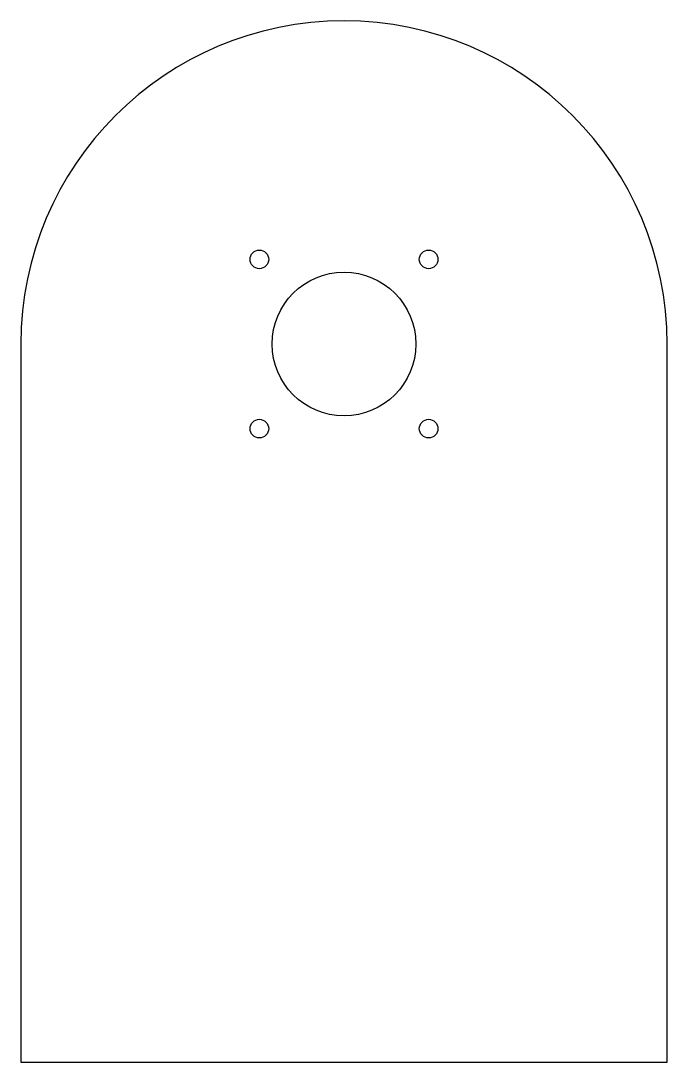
# Model space of a CAD drawing. Header units: millimetres. Extents: x -90 to 90, y 0 to 290.
import ezdxf

# ---------------------------------------------------------------- set-up
doc = ezdxf.new("R2010")
doc.units = ezdxf.units.MM

msp = doc.modelspace()

# ---------------------------------------------------------------- linework, layer by layer
for p, q in [((-90, 200, 5), (-90, 0, 5)), ((90, 0, 5), (90, 200, 5)), ((-90, 0, 5), (90, 0, 5))]:
    msp.add_line(p, q)
for centre, radius in [((-23.57, 223.57, 5), 2.6), ((23.57, 223.57, 5), 2.6), ((0, 200, 5), 20), ((-23.57, 176.43, 5), 2.6), ((23.57, 176.43, 5), 2.6)]:
    msp.add_circle(centre, radius)
msp.add_arc((0, 200, 5), 90, 0, 180)

doc.saveas('drawing.dxf')
